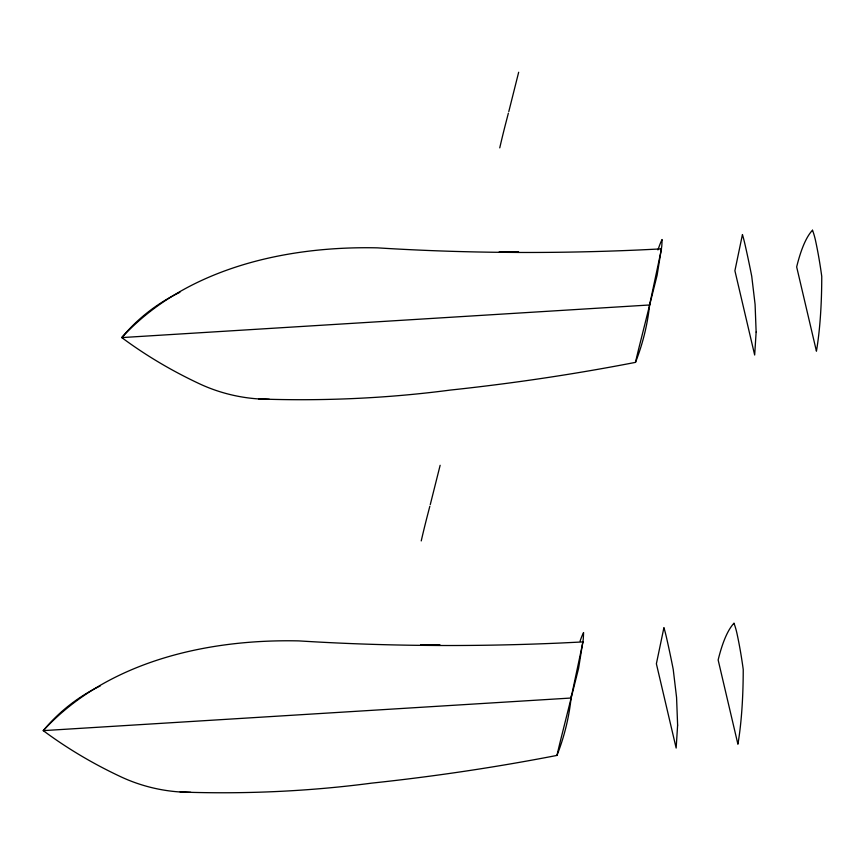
<?xml version="1.0" encoding="UTF-8"?>
<svg xmlns="http://www.w3.org/2000/svg" width="865" height="865" viewBox="0 0 865 865"><rect width="100%" height="100%" fill="white"/><g stroke="black" fill="none" stroke-linecap="round" stroke-linejoin="round"><path stroke-width="1.3" d="M571.343 695.557C569.375 716.058 564.521 736.256 556.963 755.415A1898.307 1458.768 12 0 1 371.788 783.117A949.089 729.336 12 0 1 190.819 792.34L178.882 791.897A128.582 98.805 12 0 1 121.035 776.867A383.584 294.77 12 0 1 43.25 730.633C58.798 711.895 78.369 696.563 100.264 685.923M649.864 302.501C647.896 323.002 643.041 343.21 635.483 362.37A1898.307 1458.768 12 0 1 450.308 390.072A949.089 729.336 12 0 1 269.339 399.284L257.402 398.851A128.582 98.805 12 0 1 199.556 383.822A383.584 294.77 12 0 1 121.77 337.588C137.578 318.493 157.592 303.042 179.898 292.294M518.665 72.249L508.782 111.607M440.144 465.294L430.262 504.652M508.35 113.239L505.138 125.641A146.909 10.672 -73 0 0 499.754 147.872M429.829 506.295L426.618 518.686A146.909 10.672 -73 0 0 421.233 540.917M580.101 641.062L580.372 640.262A218.823 18.889 -84 0 1 583.01 633.71L583.572 632.574A48.981 3.255 -82.6 0 1 583.248 639.311L578.588 668.331L562.347 733.185A146.909 10.672 -73 0 0 556.963 755.415M657.919 249.931L658.892 247.217A218.823 18.889 -84 0 1 661.53 240.654L662.093 239.519A48.981 3.255 -82.6 0 1 661.768 246.266L657.108 275.275L640.868 340.14A146.909 10.672 -73 0 0 635.483 362.37M258.667 398.916L269.339 399.284M180.147 791.972L190.819 792.34M677.619 725.119L676.149 748.052L656.384 663.779L663.92 627.612A45.759 4.098 80.7 0 1 666.32 636.781A141.092 12.64 80.7 0 1 673.219 669.359L676.571 697.46L677.619 725.119M756.14 332.074L754.669 355.007L734.904 270.734L742.44 234.556A45.759 4.098 80.7 0 1 744.841 243.735A141.092 12.64 80.7 0 1 751.739 276.313L755.091 304.415L756.14 332.074M661.487 248.882L649.583 304.977L121.77 337.588C185.661 268.215 286.034 245.822 377.464 247.855A1691.226 1017.813 -13.2 0 0 495.061 252.266L518.924 252.461A1710.916 1029.653 -13.2 0 0 639.592 249.953L661.487 248.882M582.967 641.927L571.062 698.023L43.25 730.633C107.141 661.271 207.513 638.867 298.944 640.9A1691.226 1017.813 -13.2 0 0 416.541 645.312L440.404 645.506A1710.916 1029.653 -13.2 0 0 561.071 642.998L582.967 641.927M812.505 230.231L811.435 231.398A221.602 48.191 86.5 0 0 796.665 266.917L816.43 351.19A162.101 35.249 86.5 0 0 821.75 276.411A142.801 31.053 86.5 0 0 815.263 239.378A46.321 10.066 86.5 0 0 812.505 230.231M733.985 623.276L732.915 624.443A221.602 48.191 86.5 0 0 718.145 659.963L737.91 744.235A162.101 35.249 86.5 0 0 743.23 669.456A142.801 31.053 86.5 0 0 736.742 632.434A46.321 10.066 86.5 0 0 733.985 623.276M518.6 252.18L499.3 252.039L518.6 252.18M440.08 645.236L420.779 645.095L440.08 645.236"/></g></svg>
